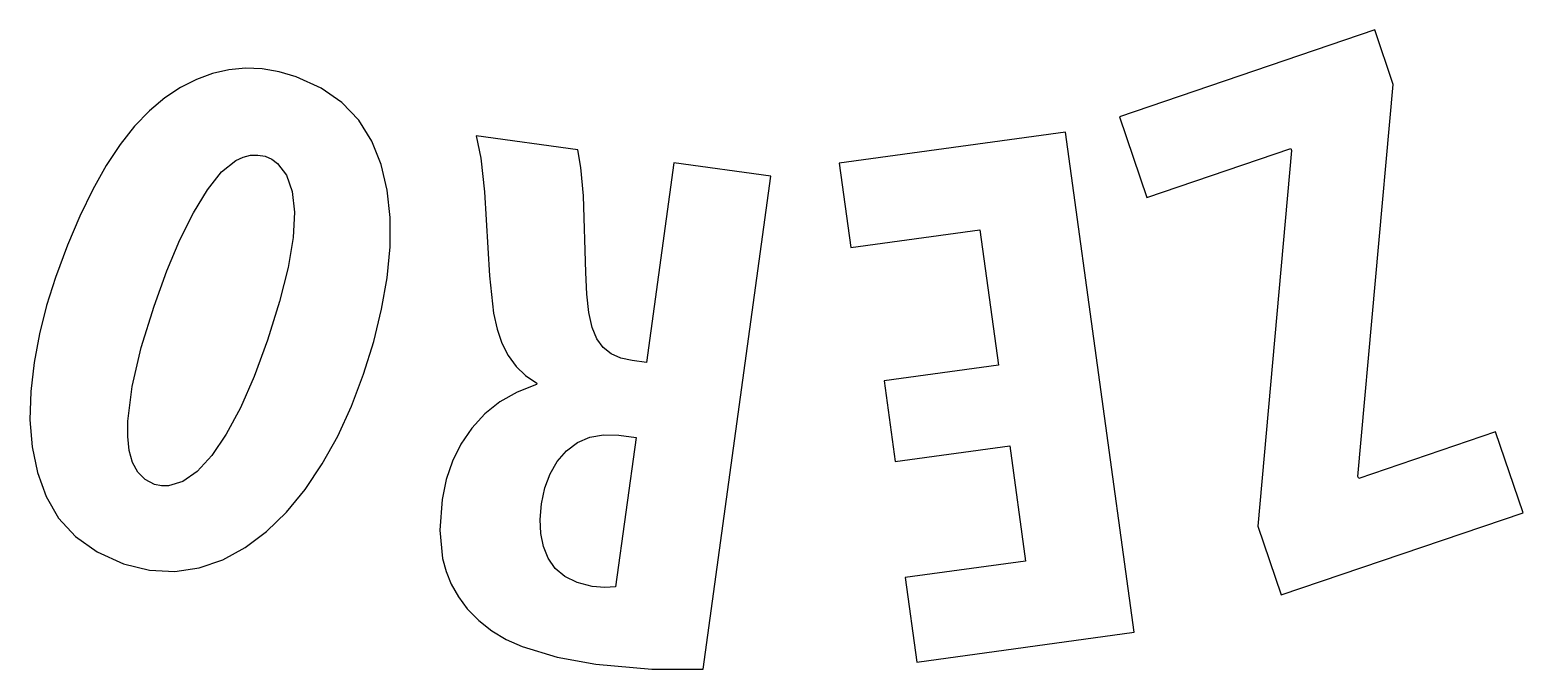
# Model space of a CAD drawing. Extents: x -46.86 to -38.88, y 94.31 to 97.73.
import ezdxf

# ---------------------------------------------------------------- set-up
doc = ezdxf.new("R2010")
doc.units = 0
doc.layers.add('LAYER_1', color=18, linetype='CONTINUOUS')

msp = doc.modelspace()

# ---------------------------------------------------------------- linework, layer by layer
at = {"layer": 'LAYER_1'}
for points in [[(-39.6758, 97.7317), (-41.0406, 97.2675), (-40.8937, 96.8356), (-40.1241, 97.0974), (-40.1202, 97.086), (-40.3001, 95.078), (-40.1751, 94.7105), (-38.8823, 95.1502), (-39.0292, 95.5821), (-39.7612, 95.3331), (-39.7651, 95.3445), (-39.5765, 97.44)], [(-46.365, 94.8761), (-46.2253, 94.8433), (-46.0902, 94.8361), (-45.9597, 94.8545), (-45.8337, 94.8986), (-45.7135, 94.9647), (-45.6001, 95.0495), (-45.4935, 95.1527), (-45.3938, 95.2745), (-45.302, 95.4113), (-45.2192, 95.5596), (-45.1456, 95.7193), (-45.0809, 95.8904), (-45.0263, 96.0662), (-44.9844, 96.2382), (-44.9554, 96.4064), (-44.9392, 96.5708), (-44.938, 96.7281), (-44.9539, 96.8749), (-44.9867, 97.0111), (-45.0367, 97.1368), (-45.1058, 97.2487), (-45.1963, 97.3433), (-45.308, 97.4207), (-45.441, 97.4809), (-45.5325, 97.5079), (-45.623, 97.5232), (-45.7124, 97.5267), (-45.8008, 97.5185), (-45.8881, 97.4985), (-45.9743, 97.4667), (-46.0595, 97.4232), (-46.1436, 97.3679), (-46.2259, 97.2993), (-46.3055, 97.2161), (-46.3825, 97.1182), (-46.4569, 97.0056), (-46.5286, 96.8783), (-46.5977, 96.7364), (-46.6641, 96.5797), (-46.728, 96.4083), (-46.7753, 96.2583), (-46.813, 96.1066), (-46.8411, 95.9532), (-46.8595, 95.7982), (-46.8647, 95.6462), (-46.8528, 95.502), (-46.8239, 95.3656), (-46.778, 95.237), (-46.7114, 95.1209), (-46.6203, 95.0221), (-46.5049, 94.9405)], [(-42.9033, 96.949), (-43.4227, 97.0204), (-43.5693, 95.9528), (-43.6448, 95.9632), (-43.7053, 95.9755), (-43.7569, 95.999), (-43.7995, 96.0339), (-43.8332, 96.08), (-43.8587, 96.141), (-43.877, 96.2202), (-43.8881, 96.3178), (-43.8919, 96.4338), (-43.9052, 96.8445), (-43.9192, 96.9965), (-43.9351, 97.0907), (-44.4784, 97.1654), (-44.4545, 97.0464), (-44.4342, 96.8651), (-44.4075, 96.4157), (-44.3871, 96.2163), (-44.3674, 96.1312), (-44.3413, 96.0559), (-44.3077, 95.9898), (-44.2654, 95.9323), (-44.2145, 95.8835), (-44.1549, 95.8434), (-44.156, 95.8355), (-44.2597, 95.7946), (-44.352, 95.7421), (-44.433, 95.6779), (-44.5026, 95.6022), (-44.5604, 95.5172), (-44.606, 95.4254), (-44.6393, 95.3268), (-44.6604, 95.2214), (-44.6729, 95.0566), (-44.6588, 94.9061), (-44.6402, 94.8356), (-44.612, 94.7672), (-44.5741, 94.7009), (-44.5266, 94.6369), (-44.4646, 94.5738), (-44.395, 94.5192), (-44.3178, 94.4729), (-44.233, 94.4351), (-44.0459, 94.3778), (-43.8393, 94.3406), (-43.5404, 94.3137), (-43.2651, 94.3143)], [(-42.2383, 95.4234), (-41.6271, 95.5074), (-41.5426, 94.8917), (-42.1855, 94.8034), (-42.1234, 94.3515), (-40.9611, 94.5111), (-41.3284, 97.1855), (-42.5383, 97.0194), (-42.4763, 96.5674), (-41.7857, 96.6623), (-41.6865, 95.9395), (-42.2976, 95.8555)], [(-46.1992, 95.3016), (-46.2488, 95.3283), (-46.2876, 95.3675), (-46.3157, 95.4191), (-46.333, 95.483), (-46.341, 95.557), (-46.3412, 95.6387), (-46.318, 95.8254), (-46.2694, 96.0338), (-46.2011, 96.2545), (-46.1332, 96.4426), (-46.063, 96.6089), (-45.9906, 96.7536), (-45.916, 96.8765), (-45.8398, 96.9718), (-45.7629, 97.0334), (-45.7242, 97.0515), (-45.6852, 97.0613), (-45.6461, 97.0626), (-45.6068, 97.0555), (-45.5713, 97.0395), (-45.5403, 97.0173), (-45.4922, 96.9548), (-45.4623, 96.8678), (-45.4508, 96.7564), (-45.458, 96.621), (-45.4842, 96.462), (-45.5294, 96.2795), (-45.5937, 96.0733), (-45.6656, 95.8789), (-45.7395, 95.7112), (-45.8151, 95.5702), (-45.8926, 95.456), (-45.9705, 95.3707), (-46.0476, 95.3165), (-46.1238, 95.2934), (-46.1616, 95.2936)], [(-43.7339, 94.7543), (-43.7912, 94.7495), (-43.8593, 94.7553), (-43.9388, 94.777), (-44.0044, 94.8094), (-44.0562, 94.8526), (-44.094, 94.9064), (-44.1195, 94.9689), (-44.1341, 95.0383), (-44.1377, 95.1143), (-44.1305, 95.1971), (-44.1124, 95.2822), (-44.084, 95.3578), (-44.0451, 95.424), (-43.996, 95.4806), (-43.9377, 95.5248), (-43.8715, 95.5536), (-43.7975, 95.567), (-43.7157, 95.565), (-43.6243, 95.5525)]]:
    msp.add_lwpolyline(points, close=True, dxfattribs=at)

doc.saveas('drawing.dxf')
